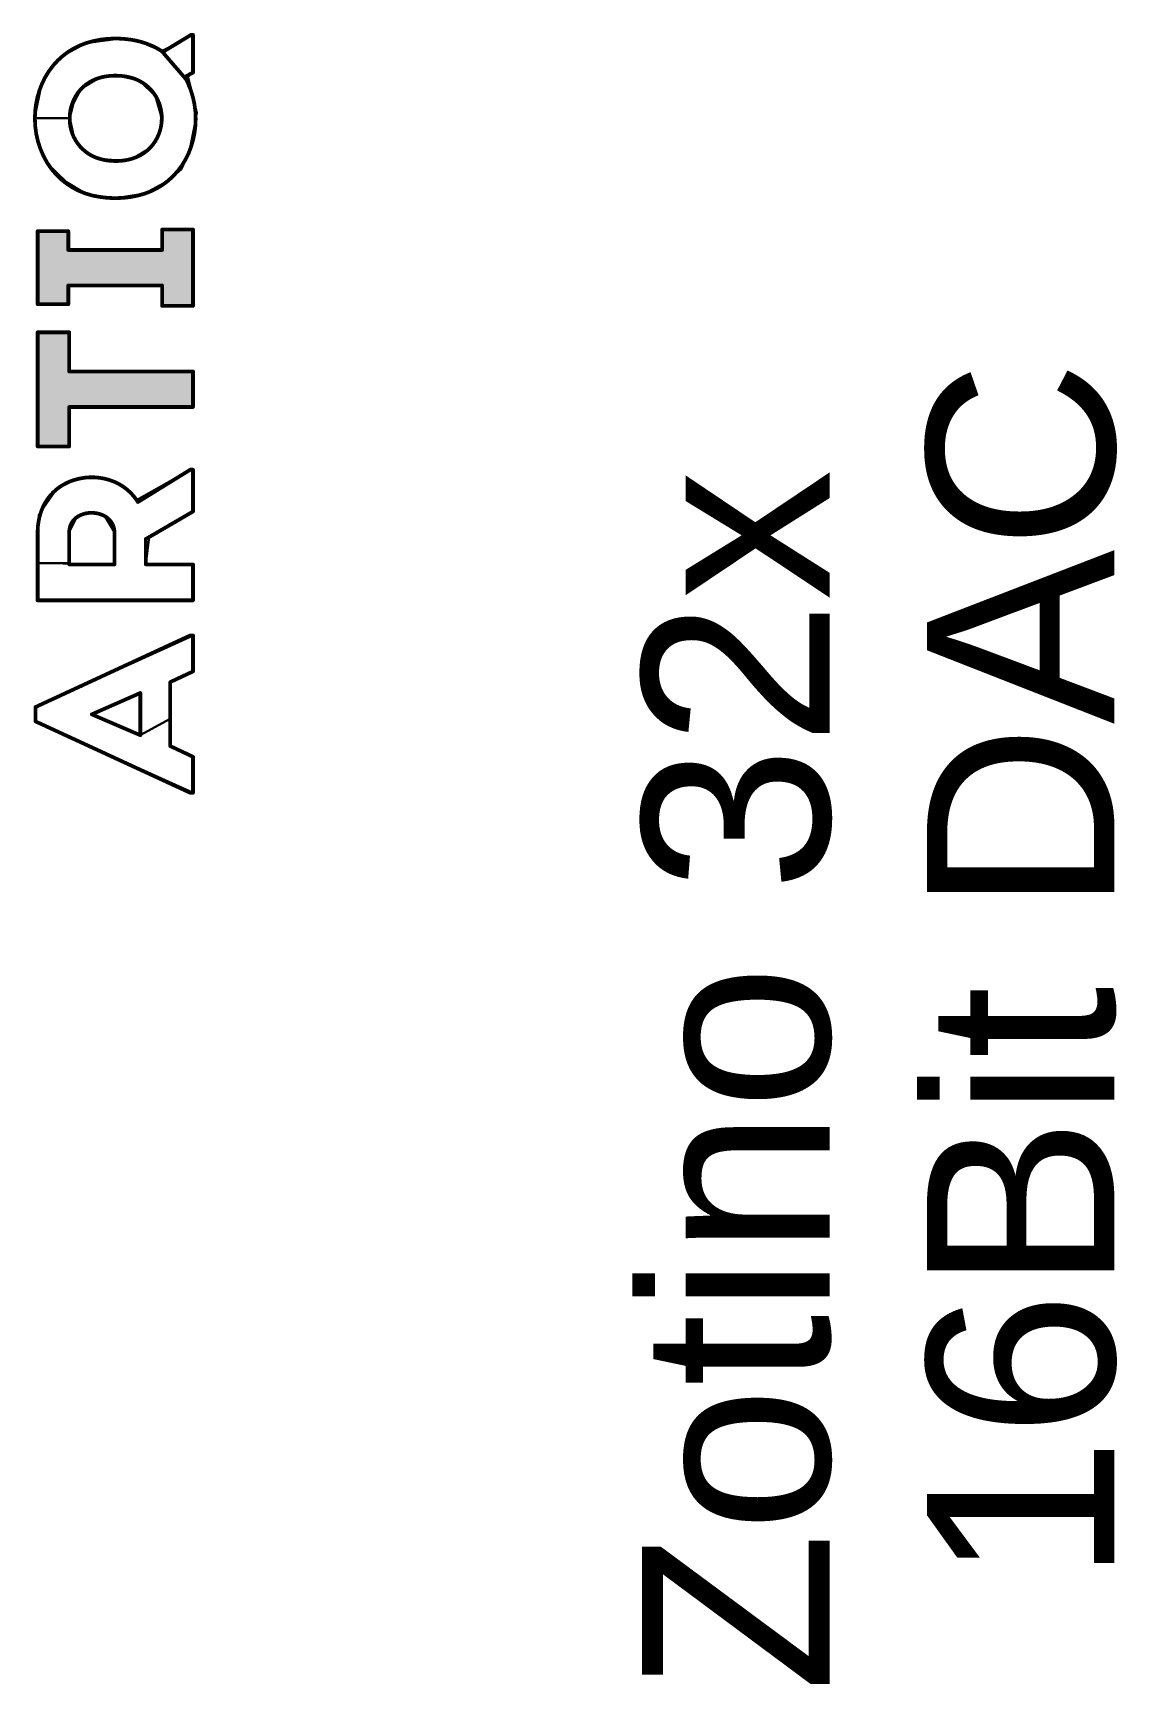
# Model space of a CAD drawing. Header units: inches. Extents: x 1.54 to 6.34, y 2.18 to 2.72.
# Drawn here: x 1.84 to 2.182, y 2.176 to 2.696 of the extents above; entities that cross this region are included whole.
import ezdxf

# ---------------------------------------------------------------- set-up
doc = ezdxf.new("R2010")
doc.units = ezdxf.units.IN
doc.header["$MEASUREMENT"] = 0
doc.layers.add('Top Overlay', color=2, linetype='Continuous')
doc.styles.add('Arial', font='', dxfattribs={"height": 0.2})
doc.styles.get('Arial').set_extended_font_data('Arial')

msp = doc.modelspace()

# ---------------------------------------------------------------- hatches: boundary and pattern name
at = {"layer": 'Top Overlay'}
for points in [[(1.84181, 2.63361), (1.84181, 2.61058), (1.85147, 2.61058), (1.85147, 2.6165), (1.88103, 2.6165), (1.88103, 2.61007), (1.89077, 2.61007), (1.89077, 2.63411), (1.88103, 2.63411), (1.88103, 2.62768), (1.85147, 2.62768), (1.85147, 2.63361)], [(1.85176, 2.60175), (1.85176, 2.5894), (1.89077, 2.5894), (1.89077, 2.57821), (1.85176, 2.57821), (1.85176, 2.56579), (1.84181, 2.56579), (1.84181, 2.60175)], [(1.84181, 2.52864), (1.85176, 2.52864), (1.85176, 2.52904), (1.84181, 2.52904)]]:
    msp.add_hatch(color=2, dxfattribs=at).paths.add_polyline_path(points)

# ---------------------------------------------------------------- linework, layer by layer
for p, q in [((1.85701, 2.69284), (1.86636, 2.69413)), ((1.86636, 2.69413), (1.8696, 2.69413)), ((1.8696, 2.69413), (1.87414, 2.6933)), ((1.88088, 2.69037), (1.89077, 2.69544)), ((1.89077, 2.69544), (1.89077, 2.68358)), ((1.84597, 2.68503), (1.84986, 2.68893)), ((1.84986, 2.68893), (1.85701, 2.69284)), ((1.87414, 2.6933), (1.88088, 2.69037)), ((1.84313, 2.67992), (1.84597, 2.68503)), ((1.84094, 2.66916), (1.84313, 2.67992)), ((1.86104, 2.68183), (1.85541, 2.67831)), ((1.86636, 2.6826), (1.86104, 2.68183)), ((1.87392, 2.68092), (1.86636, 2.6826)), ((1.879, 2.676), (1.87392, 2.68092)), ((1.89077, 2.68358), (1.88925, 2.68215)), ((1.88925, 2.68215), (1.892, 2.67091)), ((1.85311, 2.67389), (1.8519, 2.66916)), ((1.85541, 2.67831), (1.85311, 2.67389)), ((1.88092, 2.66916), (1.879, 2.676)), ((1.842, 2.662), (1.84094, 2.66916)), ((1.84094, 2.66916), (1.8519, 2.66916)), ((1.8519, 2.66916), (1.84094, 2.66916)), ((1.8519, 2.66916), (1.85311, 2.664)), ((1.88, 2.664), (1.88092, 2.66916)), ((1.892, 2.67091), (1.88943, 2.65829)), ((1.85311, 2.664), (1.855, 2.66)), ((1.87739, 2.66001), (1.88, 2.664)), ((1.84486, 2.65508), (1.842, 2.662)), ((1.855, 2.66), (1.86104, 2.65649)), ((1.87171, 2.65649), (1.87739, 2.66001)), ((1.88943, 2.65829), (1.887, 2.653)), ((1.851, 2.649), (1.84486, 2.65508)), ((1.86104, 2.65649), (1.8692, 2.65591)), ((1.8692, 2.65591), (1.87171, 2.65649)), ((1.887, 2.653), (1.88274, 2.64935)), ((1.856, 2.646), (1.851, 2.649)), ((1.88274, 2.64935), (1.87562, 2.64544)), ((1.86159, 2.64421), (1.856, 2.646)), ((1.86636, 2.64402), (1.86159, 2.64421)), ((1.87562, 2.64544), (1.86636, 2.64402)), ((1.84774, 2.55229), (1.85346, 2.55524)), ((1.85346, 2.55524), (1.858, 2.55604)), ((1.858, 2.55604), (1.86449, 2.55524)), ((1.86449, 2.55524), (1.86896, 2.553)), ((1.87299, 2.54897), (1.88992, 2.55851)), ((1.88992, 2.55851), (1.89077, 2.55851)), ((1.89077, 2.55851), (1.89077, 2.54533)), ((1.84217, 2.54437), (1.84774, 2.55229)), ((1.86896, 2.553), (1.87299, 2.54897)), ((1.84181, 2.52904), (1.84217, 2.54437)), ((1.85404, 2.54344), (1.85176, 2.53875)), ((1.85781, 2.54487), (1.85404, 2.54344)), ((1.8629, 2.5439), (1.85781, 2.54487)), ((1.866, 2.53873), (1.8629, 2.5439)), ((1.89077, 2.54533), (1.877, 2.53731)), ((1.85176, 2.53875), (1.85176, 2.52904)), ((1.866, 2.52868), (1.866, 2.53873)), ((1.877, 2.53731), (1.87588, 2.52868)), ((1.84181, 2.51735), (1.84181, 2.52904)), ((1.84181, 2.52904), (1.866, 2.52868)), ((1.85176, 2.52904), (1.84181, 2.52904)), ((1.87588, 2.52868), (1.89077, 2.52868)), ((1.89077, 2.52868), (1.89077, 2.51735)), ((1.89077, 2.51735), (1.84181, 2.51735)), ((1.84115, 2.4837), (1.89077, 2.50624)), ((1.89077, 2.50624), (1.89077, 2.49492)), ((1.89077, 2.49492), (1.88361, 2.49156)), ((1.88361, 2.49156), (1.88361, 2.48)), ((1.87416, 2.48813), (1.85886, 2.48139)), ((1.87416, 2.47482), (1.87416, 2.48813)), ((1.84115, 2.47917), (1.84115, 2.4837)), ((1.85886, 2.48139), (1.87416, 2.47482)), ((1.89077, 2.4567), (1.84115, 2.47917)), ((1.88361, 2.48), (1.87416, 2.47482)), ((1.87416, 2.47482), (1.88361, 2.48)), ((1.88361, 2.48), (1.88361, 2.4714)), ((1.88361, 2.4714), (1.89077, 2.46803)), ((1.89077, 2.46803), (1.89077, 2.4567))]:
    msp.add_line(p, q, dxfattribs=at)
at = {"layer": 'Top Overlay', "const_width": 0.00118}
for points in [[(1.85701, 2.69284, -0.082173), (1.86636, 2.69429)], [(1.86636, 2.69429, -0.024862), (1.8696, 2.69413)], [(1.8696, 2.69413, -0.041128), (1.87417, 2.69331)], [(1.84313, 2.67992, -0.121713), (1.84986, 2.68893)], [(1.84986, 2.68893, -0.08923), (1.85701, 2.69284)], [(1.87417, 2.69331, -0.076296), (1.88088, 2.69037)], [(1.84094, 2.66916, -0.10144), (1.84313, 2.67992)], [(1.8519, 2.66916, -0.188409), (1.85541, 2.67831)], [(1.85541, 2.67831, -0.130203), (1.86104, 2.68183)], [(1.86104, 2.68183, -0.040287), (1.86354, 2.6824)], [(1.86354, 2.6824, -0.036986), (1.86636, 2.6826)], [(1.86636, 2.6826, -0.076951), (1.87171, 2.68183)], [(1.87171, 2.68183, -0.042274), (1.87392, 2.68092)], [(1.87392, 2.68092, -0.283151), (1.88092, 2.66916)], [(1.88855, 2.68149, -0.012843), (1.88912, 2.68035)], [(1.88912, 2.68035, -0.10974), (1.89161, 2.66899)], [(1.84486, 2.65508, -0.139016), (1.84094, 2.66916)], [(1.85886, 2.65739, -0.282047), (1.8519, 2.66916)], [(1.88092, 2.66916, -0.189487), (1.87739, 2.66001)], [(1.89161, 2.66899, -0.101479), (1.88943, 2.65829)], [(1.86104, 2.65649, -0.042507), (1.85886, 2.65739)], [(1.87739, 2.66001, -0.129767), (1.87171, 2.65649)], [(1.88943, 2.65829, -0.121683), (1.88274, 2.64935)], [(1.8614, 2.6444, -0.223663), (1.84486, 2.65508)], [(1.86636, 2.65571, -0.07753), (1.86104, 2.65649)], [(1.8692, 2.65591, -0.036709), (1.86636, 2.65571)], [(1.87171, 2.65649, -0.040012), (1.8692, 2.65591)], [(1.88274, 2.64935, -0.08921), (1.87564, 2.64547)], [(1.86636, 2.64402, -0.039292), (1.8614, 2.6444)], [(1.87564, 2.64547, -0.082179), (1.86636, 2.64402)], [(1.84774, 2.55225, -0.098514), (1.85346, 2.55527)], [(1.85346, 2.55527, -0.153363), (1.86449, 2.5552)], [(1.86449, 2.5552, -0.167062), (1.87299, 2.54893)], [(1.84296, 2.54545, -0.134946), (1.84774, 2.55225)], [(1.84194, 2.54107, -0.059848), (1.84296, 2.54545)], [(1.85218, 2.54099, -0.138672), (1.85404, 2.5434)], [(1.85404, 2.5434, -0.038316), (1.85489, 2.54394)], [(1.85489, 2.54394, -0.03453), (1.85582, 2.54436)], [(1.85582, 2.54436, -0.061061), (1.85781, 2.54483)], [(1.85781, 2.54483, -0.028782), (1.85883, 2.54488)], [(1.85883, 2.54488, -0.091249), (1.86195, 2.5443)], [(1.86195, 2.5443, -0.034206), (1.8629, 2.54386)], [(1.8629, 2.54386, -0.037523), (1.86375, 2.5433)], [(1.86375, 2.5433, -0.04135), (1.86451, 2.54261)], [(1.84181, 2.53868, -0.027406), (1.84194, 2.54107)], [(1.85176, 2.53871, -0.09313), (1.85218, 2.54099)], [(1.86451, 2.54261, -0.193784), (1.866, 2.53869)]]:
    msp.add_lwpolyline(points, format="xyb", dxfattribs=at)
at = {"layer": 'Top Overlay', "const_width": 0.00059}
for points in [[(1.86606, 2.69429, 1), (1.86665, 2.69429, 1)], [(1.86606, 2.69429, 1), (1.86665, 2.69429, 1)], [(1.86931, 2.69413, 1), (1.8699, 2.69413, 1)], [(1.86931, 2.69413, 1), (1.8699, 2.69413, 1)], [(1.88983, 2.69544, 1), (1.89042, 2.69544, 1)], [(1.88983, 2.69544, 1), (1.89042, 2.69544, 1)], [(1.89047, 2.69544, 1), (1.89106, 2.69544, 1)], [(1.89047, 2.69544, 1), (1.89106, 2.69544, 1)], [(1.84957, 2.68893, 1), (1.85016, 2.68893, 1)], [(1.84957, 2.68893, 1), (1.85016, 2.68893, 1)], [(1.85671, 2.69284, 1), (1.8573, 2.69284, 1)], [(1.85671, 2.69284, 1), (1.8573, 2.69284, 1)], [(1.87387, 2.69331, 1), (1.87446, 2.69331, 1)], [(1.87387, 2.69331, 1), (1.87446, 2.69331, 1)], [(1.88058, 2.69037, 1), (1.88117, 2.69037, 1)], [(1.88058, 2.69037, 1), (1.88117, 2.69037, 1)], [(1.88058, 2.69037, 1), (1.88118, 2.69037, 1)], [(1.88101, 2.6901, 1), (1.8816, 2.6901, 1)], [(1.88101, 2.6901, 1), (1.8816, 2.6901, 1)], [(1.89047, 2.68358, 1), (1.89106, 2.68358, 1)], [(1.89047, 2.68358, 1), (1.89106, 2.68358, 1)], [(1.84283, 2.67992, 1), (1.84342, 2.67992, 1)], [(1.84283, 2.67992, 1), (1.84342, 2.67992, 1)], [(1.85511, 2.67831, 1), (1.8557, 2.67831, 1)], [(1.85511, 2.67831, 1), (1.8557, 2.67831, 1)], [(1.86074, 2.68183, 1), (1.86134, 2.68183, 1)], [(1.86075, 2.68183, 1), (1.86134, 2.68183, 1)], [(1.86324, 2.6824, 1), (1.86383, 2.6824, 1)], [(1.86324, 2.6824, 1), (1.86383, 2.6824, 1)], [(1.86606, 2.6826, 1), (1.86665, 2.6826, 1)], [(1.86606, 2.6826, 1), (1.86665, 2.6826, 1)], [(1.87142, 2.68183, 1), (1.87201, 2.68183, 1)], [(1.87142, 2.68183, 1), (1.87201, 2.68183, 1)], [(1.87362, 2.68092, 1), (1.87421, 2.68092, 1)], [(1.87362, 2.68092, 1), (1.87421, 2.68092, 1)], [(1.88788, 2.6822, 1), (1.88847, 2.6822, 1)], [(1.88788, 2.6822, 1), (1.88847, 2.6822, 1)], [(1.88825, 2.68149, 1), (1.88884, 2.68149, 1)], [(1.88825, 2.68149, 1), (1.88884, 2.68149, 1)], [(1.88825, 2.68149, 1), (1.88884, 2.68149, 1)], [(1.88882, 2.68035, 1), (1.88941, 2.68035, 1)], [(1.88882, 2.68035, 1), (1.88941, 2.68035, 1)], [(1.84064, 2.66916, 1), (1.84123, 2.66916, 1)], [(1.84064, 2.66916, 1), (1.84123, 2.66916, 1)], [(1.85161, 2.66916, 1), (1.8522, 2.66916, 1)], [(1.85161, 2.66916, 1), (1.8522, 2.66916, 1)], [(1.88063, 2.66916, 1), (1.88122, 2.66916, 1)], [(1.88063, 2.66916, 1), (1.88122, 2.66916, 1)], [(1.89131, 2.66899, 1), (1.8919, 2.66899, 1)], [(1.89131, 2.66899, 1), (1.8919, 2.66899, 1)], [(1.85856, 2.65739, 1), (1.85915, 2.65739, 1)], [(1.85856, 2.65739, 1), (1.85915, 2.65739, 1)], [(1.8771, 2.66001, 1), (1.87769, 2.66001, 1)], [(1.8771, 2.66001, 1), (1.87769, 2.66001, 1)], [(1.88914, 2.65829, 1), (1.88973, 2.65829, 1)], [(1.88914, 2.65829, 1), (1.88973, 2.65829, 1)], [(1.84456, 2.65508, 1), (1.84515, 2.65508, 1)], [(1.84456, 2.65508, 1), (1.84515, 2.65508, 1)], [(1.86074, 2.65649, 1), (1.86134, 2.65649, 1)], [(1.86075, 2.65649, 1), (1.86134, 2.65649, 1)], [(1.86606, 2.65571, 1), (1.86665, 2.65571, 1)], [(1.86606, 2.65571, 1), (1.86665, 2.65571, 1)], [(1.8689, 2.65591, 1), (1.86949, 2.65591, 1)], [(1.8689, 2.65591, 1), (1.86949, 2.65591, 1)], [(1.87142, 2.65649, 1), (1.87201, 2.65649, 1)], [(1.87142, 2.65649, 1), (1.87201, 2.65649, 1)], [(1.88244, 2.64935, 1), (1.88303, 2.64935, 1)], [(1.88244, 2.64935, 1), (1.88303, 2.64935, 1)], [(1.86111, 2.6444, 1), (1.8617, 2.6444, 1)], [(1.86111, 2.6444, 1), (1.8617, 2.6444, 1)], [(1.86606, 2.64402, 1), (1.86665, 2.64402, 1)], [(1.86606, 2.64402, 1), (1.86665, 2.64402, 1)], [(1.87535, 2.64547, 1), (1.87594, 2.64547, 1)], [(1.87535, 2.64547, 1), (1.87594, 2.64547, 1)], [(1.84151, 2.63361, 1), (1.8421, 2.63361, 1)], [(1.84151, 2.63361, 1), (1.8421, 2.63361, 1)], [(1.85117, 2.63361, 1), (1.85176, 2.63361, 1)], [(1.85117, 2.63361, 1), (1.85176, 2.63361, 1)], [(1.88073, 2.63411, 1), (1.88132, 2.63411, 1)], [(1.88073, 2.63411, 1), (1.88132, 2.63411, 1)], [(1.89047, 2.63411, 1), (1.89106, 2.63411, 1)], [(1.89047, 2.63411, 1), (1.89106, 2.63411, 1)], [(1.85117, 2.62768, 1), (1.85176, 2.62768, 1)], [(1.85117, 2.62768, 1), (1.85176, 2.62768, 1)], [(1.88073, 2.62768, 1), (1.88132, 2.62768, 1)], [(1.88073, 2.62768, 1), (1.88132, 2.62768, 1)], [(1.85117, 2.6165, 1), (1.85176, 2.6165, 1)], [(1.85117, 2.6165, 1), (1.85176, 2.6165, 1)], [(1.88073, 2.6165, 1), (1.88132, 2.6165, 1)], [(1.88073, 2.6165, 1), (1.88132, 2.6165, 1)], [(1.84151, 2.61058, 1), (1.8421, 2.61058, 1)], [(1.84151, 2.61058, 1), (1.8421, 2.61058, 1)], [(1.85117, 2.61058, 1), (1.85176, 2.61058, 1)], [(1.85117, 2.61058, 1), (1.85176, 2.61058, 1)], [(1.88073, 2.61007, 1), (1.88132, 2.61007, 1)], [(1.88073, 2.61007, 1), (1.88132, 2.61007, 1)], [(1.89047, 2.61007, 1), (1.89106, 2.61007, 1)], [(1.89047, 2.61007, 1), (1.89106, 2.61007, 1)], [(1.84151, 2.60175, 1), (1.8421, 2.60175, 1)], [(1.84151, 2.60175, 1), (1.8421, 2.60175, 1)], [(1.85146, 2.60175, 1), (1.85205, 2.60175, 1)], [(1.85146, 2.60175, 1), (1.85205, 2.60175, 1)], [(1.85146, 2.5894, 1), (1.85205, 2.5894, 1)], [(1.85146, 2.5894, 1), (1.85205, 2.5894, 1)], [(1.89047, 2.5894, 1), (1.89106, 2.5894, 1)], [(1.89047, 2.5894, 1), (1.89106, 2.5894, 1)], [(1.85146, 2.57821, 1), (1.85205, 2.57821, 1)], [(1.85146, 2.57821, 1), (1.85205, 2.57821, 1)], [(1.89047, 2.57821, 1), (1.89106, 2.57821, 1)], [(1.89047, 2.57821, 1), (1.89106, 2.57821, 1)], [(1.84151, 2.56579, 1), (1.8421, 2.56579, 1)], [(1.84151, 2.56579, 1), (1.8421, 2.56579, 1)], [(1.85146, 2.56579, 1), (1.85205, 2.56579, 1)], [(1.85146, 2.56579, 1), (1.85205, 2.56579, 1)], [(1.88962, 2.55847, 1), (1.89021, 2.55847, 1)], [(1.88962, 2.55847, 1), (1.89021, 2.55847, 1)], [(1.89047, 2.55847, 1), (1.89106, 2.55847, 1)], [(1.89047, 2.55847, 1), (1.89106, 2.55847, 1)], [(1.85317, 2.55527, 1), (1.85376, 2.55527, 1)], [(1.85317, 2.55527, 1), (1.85376, 2.55527, 1)], [(1.86419, 2.5552, 1), (1.86478, 2.5552, 1)], [(1.86419, 2.5552, 1), (1.86478, 2.5552, 1)], [(1.84745, 2.55225, 1), (1.84804, 2.55225, 1)], [(1.84745, 2.55225, 1), (1.84804, 2.55225, 1)], [(1.87269, 2.54893, 1), (1.87328, 2.54893, 1)], [(1.87269, 2.54893, 1), (1.87328, 2.54893, 1)], [(1.87312, 2.54829, 1), (1.87371, 2.54829, 1)], [(1.87312, 2.54829, 1), (1.87371, 2.54829, 1)], [(1.84267, 2.54545, 1), (1.84326, 2.54545, 1)], [(1.84267, 2.54545, 1), (1.84326, 2.54545, 1)], [(1.85375, 2.5434, 1), (1.85434, 2.5434, 1)], [(1.85375, 2.5434, 1), (1.85434, 2.5434, 1)], [(1.8546, 2.54394, 1), (1.85519, 2.54394, 1)], [(1.8546, 2.54394, 1), (1.85519, 2.54394, 1)], [(1.85553, 2.54436, 1), (1.85612, 2.54436, 1)], [(1.85553, 2.54436, 1), (1.85612, 2.54436, 1)], [(1.85752, 2.54483, 1), (1.85811, 2.54483, 1)], [(1.85752, 2.54483, 1), (1.85811, 2.54483, 1)], [(1.85854, 2.54488, 1), (1.85913, 2.54488, 1)], [(1.85854, 2.54488, 1), (1.85913, 2.54488, 1)], [(1.86166, 2.5443, 1), (1.86225, 2.5443, 1)], [(1.86166, 2.5443, 1), (1.86225, 2.5443, 1)], [(1.8626, 2.54386, 1), (1.86319, 2.54386, 1)], [(1.8626, 2.54386, 1), (1.86319, 2.54386, 1)], [(1.86346, 2.5433, 1), (1.86405, 2.5433, 1)], [(1.86346, 2.5433, 1), (1.86405, 2.5433, 1)], [(1.89047, 2.54529, 1), (1.89106, 2.54529, 1)], [(1.89047, 2.54529, 1), (1.89106, 2.54529, 1)], [(1.84151, 2.53868, 1), (1.8421, 2.53868, 1)], [(1.84151, 2.53868, 1), (1.8421, 2.53868, 1)], [(1.84165, 2.54107, 1), (1.84224, 2.54107, 1)], [(1.84165, 2.54107, 1), (1.84224, 2.54107, 1)], [(1.85145, 2.5381, 1), (1.85204, 2.5381, 1)], [(1.85145, 2.5381, 1), (1.85204, 2.5381, 1)], [(1.85146, 2.53871, 1), (1.85205, 2.53871, 1)], [(1.85146, 2.53871, 1), (1.85205, 2.53871, 1)], [(1.85189, 2.54099, 1), (1.85248, 2.54099, 1)], [(1.85189, 2.54099, 1), (1.85248, 2.54099, 1)], [(1.86421, 2.54261, 1), (1.8648, 2.54261, 1)], [(1.86421, 2.54261, 1), (1.8648, 2.54261, 1)], [(1.86571, 2.53869, 1), (1.8663, 2.53869, 1)], [(1.86571, 2.53869, 1), (1.8663, 2.53869, 1)], [(1.85143, 2.53624, 1), (1.85202, 2.53624, 1)], [(1.85143, 2.53624, 1), (1.85202, 2.53624, 1)], [(1.85143, 2.53562, 1), (1.85202, 2.53562, 1)], [(1.85143, 2.53562, 1), (1.85202, 2.53562, 1)], [(1.85143, 2.53499, 1), (1.85202, 2.53499, 1)], [(1.85143, 2.53499, 1), (1.85202, 2.53499, 1)], [(1.85144, 2.53748, 1), (1.85203, 2.53748, 1)], [(1.85144, 2.53748, 1), (1.85203, 2.53748, 1)], [(1.85143, 2.53686, 1), (1.85202, 2.53686, 1)], [(1.85143, 2.53686, 1), (1.85202, 2.53686, 1)], [(1.85143, 2.53437, 1), (1.85202, 2.53437, 1)], [(1.85143, 2.53437, 1), (1.85202, 2.53437, 1)], [(1.85144, 2.53374, 1), (1.85203, 2.53374, 1)], [(1.85144, 2.53374, 1), (1.85203, 2.53374, 1)], [(1.85145, 2.53249, 1), (1.85204, 2.53249, 1)], [(1.85145, 2.53249, 1), (1.85204, 2.53249, 1)], [(1.87559, 2.53662, 1), (1.87618, 2.53662, 1)], [(1.87559, 2.53662, 1), (1.87618, 2.53662, 1)], [(1.85145, 2.53218, 1), (1.85204, 2.53218, 1)], [(1.85145, 2.53218, 1), (1.85204, 2.53218, 1)], [(1.85145, 2.53188, 1), (1.85204, 2.53188, 1)], [(1.85145, 2.53188, 1), (1.85204, 2.53188, 1)], [(1.85145, 2.53157, 1), (1.85204, 2.53157, 1)], [(1.85145, 2.53157, 1), (1.85204, 2.53157, 1)], [(1.85146, 2.53126, 1), (1.85205, 2.53126, 1)], [(1.85146, 2.53126, 1), (1.85205, 2.53126, 1)], [(1.85146, 2.53096, 1), (1.85205, 2.53096, 1)], [(1.85146, 2.53096, 1), (1.85205, 2.53096, 1)], [(1.85146, 2.53065, 1), (1.85205, 2.53065, 1)], [(1.85146, 2.53065, 1), (1.85205, 2.53065, 1)], [(1.85146, 2.53035, 1), (1.85205, 2.53035, 1)], [(1.85146, 2.53035, 1), (1.85205, 2.53035, 1)], [(1.85146, 2.53005, 1), (1.85205, 2.53005, 1)], [(1.85146, 2.53005, 1), (1.85205, 2.53005, 1)], [(1.85146, 2.52944, 1), (1.85205, 2.52944, 1)], [(1.85146, 2.52944, 1), (1.85205, 2.52944, 1)], [(1.85146, 2.52864, 1), (1.85205, 2.52864, 1)], [(1.85146, 2.52864, 1), (1.85205, 2.52864, 1)], [(1.86571, 2.52864, 1), (1.8663, 2.52864, 1)], [(1.86571, 2.52864, 1), (1.8663, 2.52864, 1)], [(1.87559, 2.52864, 1), (1.87618, 2.52864, 1)], [(1.87559, 2.52864, 1), (1.87618, 2.52864, 1)], [(1.89047, 2.52864, 1), (1.89106, 2.52864, 1)], [(1.89047, 2.52864, 1), (1.89106, 2.52864, 1)], [(1.84151, 2.51731, 1), (1.8421, 2.51731, 1)], [(1.84151, 2.51731, 1), (1.8421, 2.51731, 1)], [(1.89047, 2.51731, 1), (1.89106, 2.51731, 1)], [(1.89047, 2.51731, 1), (1.89106, 2.51731, 1)], [(1.88957, 2.50624, 1), (1.89016, 2.50624, 1)], [(1.88957, 2.50624, 1), (1.89016, 2.50624, 1)], [(1.89047, 2.50624, 1), (1.89106, 2.50624, 1)], [(1.89047, 2.50624, 1), (1.89106, 2.50624, 1)], [(1.88331, 2.49156, 1), (1.8839, 2.49156, 1)], [(1.88331, 2.49156, 1), (1.8839, 2.49156, 1)], [(1.89047, 2.49492, 1), (1.89106, 2.49492, 1)], [(1.89047, 2.49492, 1), (1.89106, 2.49492, 1)], [(1.87387, 2.48813, 1), (1.87446, 2.48813, 1)], [(1.87387, 2.48813, 1), (1.87446, 2.48813, 1)], [(1.84086, 2.4837, 1), (1.84145, 2.4837, 1)], [(1.84086, 2.4837, 1), (1.84145, 2.4837, 1)], [(1.85856, 2.48139, 1), (1.85915, 2.48139, 1)], [(1.85856, 2.48139, 1), (1.85915, 2.48139, 1)], [(1.84086, 2.47917, 1), (1.84145, 2.47917, 1)], [(1.84086, 2.47917, 1), (1.84145, 2.47917, 1)], [(1.87387, 2.47482, 1), (1.87446, 2.47482, 1)], [(1.87387, 2.47482, 1), (1.87446, 2.47482, 1)], [(1.88331, 2.4714, 1), (1.8839, 2.4714, 1)], [(1.88331, 2.4714, 1), (1.8839, 2.4714, 1)], [(1.89047, 2.46803, 1), (1.89106, 2.46803, 1)], [(1.89047, 2.46803, 1), (1.89106, 2.46803, 1)], [(1.88957, 2.4567, 1), (1.89016, 2.4567, 1)], [(1.88957, 2.4567, 1), (1.89016, 2.4567, 1)], [(1.89047, 2.4567, 1), (1.89106, 2.4567, 1)], [(1.89047, 2.4567, 1), (1.89106, 2.4567, 1)]]:
    msp.add_lwpolyline(points, format="xyb", close=True, dxfattribs=at)
at = {"layer": 'Top Overlay', "const_width": 0.00118}
for points in [[(1.8813, 2.6901), (1.89013, 2.69544)], [(1.89013, 2.69544), (1.89077, 2.69544)], [(1.89077, 2.68358), (1.89077, 2.69544)], [(1.88088, 2.69037), (1.8813, 2.6901)], [(1.88088, 2.69037), (1.88855, 2.68149)], [(1.88817, 2.6822), (1.89077, 2.68358)], [(1.88817, 2.6822), (1.88855, 2.68149)], [(1.84181, 2.63361), (1.85147, 2.63361)], [(1.84181, 2.61058), (1.84181, 2.63361)], [(1.85147, 2.62768), (1.85147, 2.63361)], [(1.88103, 2.63411), (1.89077, 2.63411)], [(1.88103, 2.62768), (1.88103, 2.63411)], [(1.89077, 2.61007), (1.89077, 2.63411)], [(1.85147, 2.62768), (1.88103, 2.62768)], [(1.85147, 2.61058), (1.85147, 2.6165)], [(1.85147, 2.6165), (1.88103, 2.6165)], [(1.88103, 2.61007), (1.88103, 2.6165)], [(1.84181, 2.61058), (1.85147, 2.61058)], [(1.88103, 2.61007), (1.89077, 2.61007)], [(1.84181, 2.60175), (1.85176, 2.60175)], [(1.84181, 2.56579), (1.84181, 2.60175)], [(1.85176, 2.5894), (1.85176, 2.60175)], [(1.85176, 2.5894), (1.89077, 2.5894)], [(1.89077, 2.57821), (1.89077, 2.5894)], [(1.85176, 2.57821), (1.89077, 2.57821)], [(1.85176, 2.56579), (1.85176, 2.57821)], [(1.84181, 2.56579), (1.85176, 2.56579)], [(1.87342, 2.54829), (1.88992, 2.55847)], [(1.88992, 2.55847), (1.89077, 2.55847)], [(1.89077, 2.54529), (1.89077, 2.55847)], [(1.87299, 2.54893), (1.87342, 2.54829)], [(1.87588, 2.53662), (1.89077, 2.54529)], [(1.84181, 2.51731), (1.84181, 2.53868)], [(1.85174, 2.53748), (1.85175, 2.5381)], [(1.85175, 2.5381), (1.85176, 2.53871)], [(1.866, 2.52864), (1.866, 2.53869)], [(1.85173, 2.53624), (1.85173, 2.53686)], [(1.85172, 2.53562), (1.85173, 2.53624)], [(1.85172, 2.53562), (1.85173, 2.53499)], [(1.85173, 2.53499), (1.85173, 2.53437)], [(1.85173, 2.53686), (1.85174, 2.53748)], [(1.85173, 2.53437), (1.85173, 2.53374)], [(1.85173, 2.53374), (1.85174, 2.53249)], [(1.85174, 2.53249), (1.85174, 2.53218)], [(1.87588, 2.52864), (1.87588, 2.53662)], [(1.85174, 2.53218), (1.85175, 2.53188)], [(1.85175, 2.53188), (1.85175, 2.53157)], [(1.85175, 2.53157), (1.85175, 2.53126)], [(1.85175, 2.53126), (1.85175, 2.53096)], [(1.85175, 2.53096), (1.85176, 2.53065)], [(1.85176, 2.53065), (1.85176, 2.53035)], [(1.85176, 2.53035), (1.85176, 2.53005)], [(1.85176, 2.53005), (1.85176, 2.52944)], [(1.85176, 2.52864), (1.85176, 2.52944)], [(1.85176, 2.52864), (1.866, 2.52864)], [(1.87588, 2.52864), (1.89077, 2.52864)], [(1.89077, 2.51731), (1.89077, 2.52864)], [(1.84181, 2.51731), (1.89077, 2.51731)], [(1.84115, 2.4837), (1.88987, 2.50624)], [(1.88987, 2.50624), (1.89077, 2.50624)], [(1.89077, 2.49492), (1.89077, 2.50624)], [(1.88361, 2.49156), (1.89077, 2.49492)], [(1.88361, 2.4714), (1.88361, 2.49156)], [(1.85886, 2.48139), (1.87416, 2.48813)], [(1.87416, 2.47482), (1.87416, 2.48813)], [(1.84115, 2.47917), (1.84115, 2.4837)], [(1.85886, 2.48139), (1.87416, 2.47482)], [(1.84115, 2.47917), (1.88987, 2.4567)], [(1.88361, 2.4714), (1.89077, 2.46803)], [(1.89077, 2.4567), (1.89077, 2.46803)], [(1.88987, 2.4567), (1.89077, 2.4567)]]:
    msp.add_lwpolyline(points, dxfattribs=at)

# ---------------------------------------------------------------- texts
at = {"layer": 'Top Overlay', "style": 'Arial'}
for s, p in [('16Bit DAC', (2.1811, 2.20776)), ('Zotino 32x', (2.09136, 2.17332))]:
    msp.add_text(s, height=0.059055, rotation=90, dxfattribs=at).set_placement(p)

doc.saveas('drawing.dxf')
